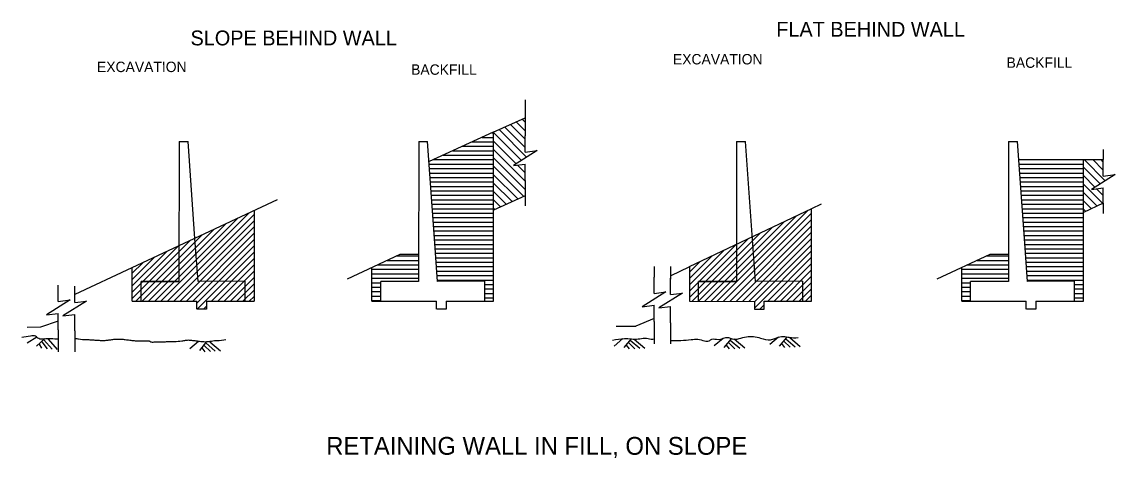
# Model space of a CAD drawing. Extents: x -1666 to -978, y 545 to 809.
# Drawn here: x -1406.5 to -1283.8, y 760.5 to 809.4 of the extents above; entities that cross this region are included whole.
import ezdxf

# ---------------------------------------------------------------- set-up
doc = ezdxf.new("R2010")
doc.units = 0
for name, color, linetype in [('60 Nongeo Data', 7, 'Continuous'), ('pp_PRESENTATION', 7, 'Continuous'), ('rd_EARTHWORK', 7, 'Continuous'), ('rd_EARTHWORK-anno', 7, 'Continuous'), ('rd_EXCAVATION-DITCH', 7, 'Continuous')]:
    doc.layers.add(name, color=color, linetype=linetype)

msp = doc.modelspace()

# ---------------------------------------------------------------- linework, layer by layer
at = {"layer": '60 Nongeo Data'}
for p, q in [((-1366.25, 778.09), (-1366.25, 780.31)), ((-1300.05, 778.09), (-1300.05, 780.31))]:
    msp.add_line(p, q, dxfattribs=at)
at = {"layer": 'pp_PRESENTATION'}
for p, q in [((-1350.03, 800.67), (-1350.03, 796.64)), ((-1350.03, 794.8), (-1350.03, 796.64)), ((-1285.16, 795.11), (-1285.16, 793.96)), ((-1350.03, 791.64), (-1350.03, 793.47)), ((-1285.16, 792.12), (-1285.16, 793.96)), ((-1350.03, 791.64), (-1350.03, 788.8)), ((-1285.16, 788.96), (-1285.16, 790.79)), ((-1285.16, 789.08), (-1285.16, 787.92)), ((-1335.57, 781.97), (-1335.57, 780.79)), ((-1333.72, 781.97), (-1333.72, 780.55)), ((-1335.57, 778.96), (-1335.57, 780.79)), ((-1333.72, 778.84), (-1333.72, 780.67)), ((-1402.46, 778.05), (-1402.46, 779.89)), ((-1400.61, 777.93), (-1400.61, 779.76)), ((-1335.57, 775.79), (-1335.57, 777.63)), ((-1333.72, 775.67), (-1333.72, 777.5)), ((-1402.46, 774.89), (-1402.46, 776.72)), ((-1400.61, 774.76), (-1400.61, 776.59)), ((-1335.57, 775.79), (-1335.57, 773.31)), ((-1333.72, 775.67), (-1333.72, 773.31)), ((-1402.46, 774.89), (-1402.46, 772.4)), ((-1400.61, 774.76), (-1400.61, 772.4)), ((-1404.85, 774.05), (-1405.93, 773.37)), ((-1403.96, 773.89), (-1404.9, 773.04)), ((-1404.61, 773.28), (-1404.34, 772.81)), ((-1404.3, 773.52), (-1403.69, 772.74)), ((-1404.07, 773.76), (-1403.15, 772.71)), ((-1403.6, 773.83), (-1402.58, 772.65)), ((-1386.7, 773.58), (-1387.67, 772.75)), ((-1385.8, 773.55), (-1386.61, 772.57)), ((-1386.08, 773.13), (-1385.37, 772.44)), ((-1385.88, 773.4), (-1384.83, 772.49)), ((-1385.43, 773.53), (-1384.26, 772.51)), ((-1339.07, 773.89), (-1340.04, 773.06)), ((-1338.16, 773.86), (-1338.97, 772.88)), ((-1338.72, 773.16), (-1338.38, 772.73)), ((-1338.45, 773.44), (-1337.73, 772.75)), ((-1338.25, 773.71), (-1337.19, 772.8)), ((-1337.8, 773.84), (-1336.62, 772.82)), ((-1327.84, 773.9), (-1328.82, 773.08)), ((-1326.94, 773.87), (-1327.75, 772.89)), ((-1327.5, 773.17), (-1327.16, 772.74)), ((-1327.23, 773.45), (-1326.51, 772.76)), ((-1327.02, 773.72), (-1325.97, 772.81)), ((-1326.58, 773.86), (-1325.4, 772.84)), ((-1321.62, 774.05), (-1322.59, 773.23)), ((-1320.72, 774.02), (-1321.53, 773.05)), ((-1321.27, 773.33), (-1320.94, 772.9)), ((-1321, 773.61), (-1320.29, 772.92)), ((-1320.8, 773.88), (-1319.75, 772.97)), ((-1320.35, 774.01), (-1319.18, 772.99)), ((-1386.35, 772.85), (-1386.02, 772.42))]:
    msp.add_line(p, q, dxfattribs=at)
for points in [[(-1350.03, 794.8), (-1348.7, 794.97), (-1351.37, 793.3), (-1350.03, 793.47)], [(-1285.16, 792.12), (-1283.83, 792.29), (-1286.49, 790.62), (-1285.16, 790.79)], [(-1402.46, 778.05), (-1401.13, 778.22), (-1403.79, 776.55), (-1402.46, 776.72)], [(-1400.61, 777.93), (-1399.28, 778.09), (-1401.94, 776.43), (-1400.61, 776.59)], [(-1335.57, 778.96), (-1334.24, 779.13), (-1336.9, 777.46), (-1335.57, 777.63)], [(-1333.72, 778.84), (-1332.39, 779), (-1335.06, 777.34), (-1333.72, 777.5)]]:
    msp.add_lwpolyline(points, dxfattribs=at)
at = {"layer": 'rd_EARTHWORK'}
for p, q in [((-1353.63, 797.03), (-1350.03, 798.67)), ((-1353.63, 797.03), (-1360.84, 793.75)), ((-1353.59, 786.18), (-1353.59, 797.06)), ((-1388.9, 796.01), (-1388.91, 780.31)), ((-1388.9, 796.01), (-1387.89, 796.01)), ((-1387.11, 785.12), (-1387.89, 796.01)), ((-1362, 796.01), (-1362.02, 780.31)), ((-1362, 796.01), (-1361, 796.01)), ((-1360.22, 785.12), (-1361, 796.01)), ((-1326.31, 796.01), (-1326.32, 780.31)), ((-1326.31, 796.01), (-1325.31, 796.01)), ((-1324.18, 780.31), (-1325.31, 796.01)), ((-1295.8, 796.01), (-1295.81, 780.31)), ((-1295.8, 796.01), (-1294.8, 796.01)), ((-1294.01, 785.12), (-1294.8, 796.01)), ((-1294.65, 793.96), (-1287.38, 793.96)), ((-1287.4, 793.96), (-1285.16, 793.96)), ((-1287.38, 778.09), (-1287.38, 793.96)), ((-1377.88, 789.45), (-1394.21, 781.82)), ((-1350.03, 789.9), (-1353.59, 788.28)), ((-1285.16, 789.08), (-1287.38, 788.02)), ((-1380.48, 788.24), (-1380.48, 778.09)), ((-1317.89, 788.46), (-1331.63, 781.93)), ((-1317.89, 778.09), (-1317.89, 788.46)), ((-1317.87, 788.47), (-1316.77, 789)), ((-1353.59, 778.09), (-1353.59, 786.28)), ((-1386.76, 780.31), (-1387.11, 785.12)), ((-1359.87, 780.31), (-1360.22, 785.12)), ((-1293.67, 780.31), (-1294.01, 785.12)), ((-1364.1, 783.33), (-1370.03, 780.55)), ((-1362.02, 783.33), (-1364.1, 783.33)), ((-1297.9, 783.33), (-1303.83, 780.55)), ((-1295.82, 783.33), (-1297.9, 783.33)), ((-1394.21, 781.82), (-1400.59, 778.84)), ((-1394.15, 778.09), (-1394.15, 781.85)), ((-1367.25, 778.09), (-1367.26, 781.85)), ((-1333.67, 780.96), (-1331.63, 781.93)), ((-1331.59, 781.95), (-1331.59, 778.09)), ((-1301.05, 778.09), (-1301.05, 781.85)), ((-1393.15, 780.31), (-1388.91, 780.31)), ((-1388.91, 780.31), (-1393.15, 780.31)), ((-1381.48, 780.32), (-1386.76, 780.31)), ((-1381.48, 778.09), (-1381.48, 780.32)), ((-1362.02, 780.31), (-1366.25, 780.31)), ((-1354.58, 780.32), (-1359.87, 780.31)), ((-1354.58, 778.09), (-1354.58, 780.32)), ((-1326.32, 780.31), (-1330.59, 780.31)), ((-1330.56, 780.31), (-1326.32, 780.31)), ((-1318.89, 780.32), (-1324.18, 780.31)), ((-1318.89, 778.09), (-1318.89, 780.32)), ((-1295.81, 780.31), (-1300.05, 780.31)), ((-1288.38, 780.32), (-1293.67, 780.31)), ((-1288.38, 778.09), (-1288.38, 780.32)), ((-1394.15, 778.09), (-1386.9, 778.09)), ((-1392.28, 778.09), (-1386.9, 778.09)), ((-1386.89, 777.18), (-1386.9, 778.09)), ((-1385.81, 778.09), (-1385.81, 777.18)), ((-1385.81, 778.09), (-1380.48, 778.09)), ((-1366.25, 778.09), (-1360, 778.09)), ((-1366.25, 778.09), (-1360, 778.09)), ((-1365.39, 778.09), (-1360, 778.09)), ((-1360, 777.18), (-1360, 778.09)), ((-1358.92, 778.09), (-1354.58, 778.09)), ((-1358.92, 778.09), (-1358.92, 777.18)), ((-1358.92, 778.09), (-1354.58, 778.09)), ((-1331.59, 778.09), (-1324.31, 778.07)), ((-1324.31, 778.07), (-1324.31, 777.18)), ((-1323.22, 777.18), (-1323.22, 778.08)), ((-1323.22, 778.08), (-1319.06, 778.08)), ((-1319.06, 778.08), (-1317.89, 778.09)), ((-1300.05, 778.09), (-1293.8, 778.09)), ((-1300.05, 778.09), (-1293.8, 778.09)), ((-1299.18, 778.09), (-1293.8, 778.09)), ((-1293.8, 777.18), (-1293.8, 778.09)), ((-1292.71, 778.09), (-1288.38, 778.09)), ((-1292.71, 778.09), (-1292.71, 777.18)), ((-1292.71, 778.09), (-1288.38, 778.09)), ((-1385.81, 777.18), (-1386.87, 777.18)), ((-1358.92, 777.18), (-1359.98, 777.18)), ((-1324.31, 777.18), (-1323.22, 777.18)), ((-1292.71, 777.18), (-1293.78, 777.18)), ((-1402.46, 775.85), (-1404.45, 775.18)), ((-1335.57, 776.15), (-1337.61, 775.27)), ((-1404.45, 775.18), (-1405.96, 775.13)), ((-1339.84, 775.27), (-1337.61, 775.27))]:
    msp.add_line(p, q, dxfattribs=at)
for points in [[(-1353.59, 786.19), (-1353.59, 786.19)], [(-1287.38, 786.19), (-1287.38, 786.19)], [(-1367.25, 778.09), (-1366.25, 778.09)], [(-1366.87, 778.66), (-1366.87, 778.66)], [(-1354.59, 778.09), (-1353.59, 778.09)], [(-1301.05, 778.09), (-1300.05, 778.09)], [(-1300.67, 778.66), (-1300.66, 778.66)], [(-1288.38, 778.09), (-1287.38, 778.09)]]:
    msp.add_lwpolyline(points, dxfattribs=at)
for points in [[(-1402.46, 773.82), (-1404.08, 773.84), (-1404.64, 773.89), (-1405, 774.15), (-1405.59, 774.16), (-1406.54, 774.01)], [(-1400.61, 773.91), (-1400.36, 773.9), (-1400.19, 773.86), (-1399.26, 773.78), (-1398.8, 773.76), (-1398.34, 773.73), (-1397.87, 773.7), (-1397.41, 773.68), (-1396.98, 773.71), (-1396.55, 773.77), (-1396.12, 773.82), (-1395.69, 773.84), (-1395.19, 773.81), (-1394.69, 773.75), (-1394.19, 773.69), (-1393.69, 773.64), (-1393.33, 773.63), (-1392.98, 773.64), (-1392.62, 773.65), (-1392.26, 773.64), (-1392.2, 773.62), (-1392.15, 773.58), (-1392.09, 773.54), (-1392.03, 773.52), (-1391.6, 773.52), (-1391.17, 773.52), (-1390.74, 773.53), (-1390.31, 773.55), (-1388.58, 773.63), (-1388.37, 773.66), (-1388.16, 773.7), (-1387.96, 773.73), (-1387.75, 773.73), (-1387.25, 773.68), (-1386.76, 773.62), (-1386.12, 773.55), (-1385.78, 773.55), (-1385.44, 773.59), (-1385.1, 773.64), (-1384.76, 773.68), (-1384.67, 773.68), (-1383.63, 773.79)], [(-1340.25, 773.7), (-1338.89, 773.9), (-1337.36, 773.85), (-1336.62, 773.94), (-1335.89, 773.84), (-1335.57, 773.86)], [(-1333.72, 773.68), (-1331.41, 773.78), (-1330.68, 773.83), (-1329.9, 773.63), (-1329.41, 773.64), (-1329.09, 773.83), (-1328.4, 773.79), (-1327.23, 774.02), (-1326.83, 773.87), (-1325.21, 774.1), (-1323.63, 773.95), (-1322.51, 773.77), (-1322.02, 773.92), (-1321.27, 774.13), (-1320.52, 774.06), (-1320.42, 774.04), (-1319.4, 774)]]:
    msp.add_spline(points, degree=3, dxfattribs=at)
at = {"layer": 'rd_EARTHWORK-anno'}
for p, q in [((-1393.15, 778.09), (-1393.15, 780.31)), ((-1366.25, 778.09), (-1366.25, 780.31)), ((-1330.59, 778.09), (-1330.59, 780.31)), ((-1300.05, 778.09), (-1300.05, 780.31))]:
    msp.add_line(p, q, dxfattribs=at)
at = {"layer": 'rd_EXCAVATION-DITCH'}
for p, q in [((-1350.46, 793.87), (-1353.59, 796.99)), ((-1349.88, 794.23), (-1352.98, 797.33)), ((-1351.04, 793.5), (-1353.59, 796.05)), ((-1350.03, 791.55), (-1353.59, 795.1)), ((-1350.03, 790.61), (-1353.59, 794.16)), ((-1350.2, 789.83), (-1353.59, 793.22)), ((-1350.03, 792.49), (-1350.9, 793.36)), ((-1350.03, 793.44), (-1350.06, 793.47)), ((-1350.86, 789.55), (-1353.59, 792.27)), ((-1351.5, 789.25), (-1353.59, 791.33)), ((-1352.14, 788.94), (-1353.59, 790.39)), ((-1352.78, 788.64), (-1353.59, 789.45)), ((-1353.42, 788.34), (-1353.59, 788.5))]:
    msp.add_line(p, q, dxfattribs=at)
for points in [[(-1350.03, 796.27), (-1351.69, 797.92)], [(-1350.03, 797.21), (-1351.04, 798.21)], [(-1350.03, 798.15), (-1350.39, 798.51)], [(-1354.88, 796.46), (-1353.59, 796.46)], [(-1353.78, 796.96), (-1353.59, 796.96)], [(-1350.03, 795.32), (-1352.34, 797.62)], [(-1357.08, 795.46), (-1353.59, 795.46)], [(-1355.98, 795.96), (-1353.59, 795.96)], [(-1359.27, 794.46), (-1353.59, 794.46)], [(-1358.18, 794.96), (-1353.59, 794.96)], [(-1360.82, 793.46), (-1353.59, 793.46)], [(-1360.78, 792.96), (-1353.59, 792.96)], [(-1360.37, 793.96), (-1353.59, 793.96)], [(-1294.61, 793.46), (-1287.38, 793.46)], [(-1294.58, 792.96), (-1287.38, 792.96)], [(-1285.51, 791.24), (-1287.38, 793.11)], [(-1284.93, 791.6), (-1287.29, 793.96)], [(-1285.16, 792.78), (-1286.34, 793.96)], [(-1285.16, 793.72), (-1285.4, 793.96)], [(-1360.75, 792.46), (-1353.59, 792.46)], [(-1360.71, 791.96), (-1353.59, 791.96)], [(-1294.54, 792.46), (-1287.38, 792.46)], [(-1294.51, 791.96), (-1287.38, 791.96)], [(-1286.09, 790.88), (-1287.38, 792.17)], [(-1360.67, 791.46), (-1353.59, 791.46)], [(-1360.64, 790.96), (-1353.59, 790.96)], [(-1360.6, 790.46), (-1353.59, 790.46)], [(-1294.47, 791.46), (-1287.38, 791.46)], [(-1294.43, 790.96), (-1287.38, 790.96)], [(-1294.4, 790.46), (-1287.38, 790.46)], [(-1285.21, 789.05), (-1287.38, 791.23)], [(-1285.16, 789.95), (-1285.91, 790.7)], [(-1360.57, 789.96), (-1353.59, 789.96)], [(-1360.53, 789.46), (-1353.59, 789.46)], [(-1294.36, 789.96), (-1287.38, 789.96)], [(-1294.33, 789.46), (-1287.38, 789.46)], [(-1285.85, 788.75), (-1287.38, 790.28)], [(-1286.49, 788.45), (-1287.38, 789.34)], [(-1390.93, 778.08), (-1381.02, 787.98)], [(-1360.49, 788.96), (-1353.59, 788.96)], [(-1360.46, 788.46), (-1353.59, 788.46)], [(-1360.42, 787.96), (-1353.59, 787.96)], [(-1328.48, 778.08), (-1318.27, 788.28)], [(-1327.77, 778.08), (-1317.89, 787.96)], [(-1294.29, 788.96), (-1287.38, 788.96)], [(-1294.25, 788.46), (-1287.38, 788.46)], [(-1294.22, 787.96), (-1287.38, 787.96)], [(-1287.13, 788.14), (-1287.38, 788.4)], [(-1392.33, 778.08), (-1383.68, 786.74)], [(-1391.63, 778.08), (-1382.35, 787.36)], [(-1390.2, 778.1), (-1380.48, 787.82)], [(-1389.5, 778.09), (-1380.48, 787.11)], [(-1360.39, 787.46), (-1353.59, 787.46)], [(-1360.35, 786.96), (-1353.59, 786.96)], [(-1329.88, 778.08), (-1320.97, 787)], [(-1329.18, 778.08), (-1319.62, 787.64)], [(-1327.07, 778.07), (-1317.89, 787.25)], [(-1294.18, 787.46), (-1287.38, 787.46)], [(-1294.15, 786.96), (-1287.38, 786.96)], [(-1393.74, 778.09), (-1386.33, 785.5)], [(-1393.04, 778.09), (-1385, 786.12)], [(-1388.79, 778.09), (-1380.48, 786.41)], [(-1388.08, 778.09), (-1380.48, 785.7)], [(-1360.31, 786.46), (-1353.59, 786.46)], [(-1360.28, 785.96), (-1353.59, 785.96)], [(-1360.24, 785.46), (-1353.59, 785.46)], [(-1331.29, 778.09), (-1323.66, 785.72)], [(-1330.59, 778.09), (-1322.32, 786.36)], [(-1326.36, 778.07), (-1317.89, 786.54)], [(-1325.66, 778.07), (-1317.89, 785.84)], [(-1294.11, 786.46), (-1287.38, 786.46)], [(-1294.07, 785.96), (-1287.38, 785.96)], [(-1294.04, 785.46), (-1287.38, 785.46)], [(-1394.15, 778.39), (-1387.66, 784.88)], [(-1394.15, 779.1), (-1388.98, 784.26)], [(-1387.37, 778.1), (-1380.48, 784.99)], [(-1386.89, 777.87), (-1380.48, 784.28)], [(-1360.21, 784.96), (-1353.59, 784.96)], [(-1360.17, 784.46), (-1353.59, 784.46)], [(-1331.59, 778.5), (-1325.01, 785.08)], [(-1331.59, 779.21), (-1326.36, 784.44)], [(-1324.95, 778.07), (-1317.89, 785.13)], [(-1324.31, 778.01), (-1317.89, 784.42)], [(-1294, 784.96), (-1287.38, 784.96)], [(-1293.97, 784.46), (-1287.38, 784.46)], [(-1394.15, 779.81), (-1390.31, 783.64)], [(-1394.15, 780.51), (-1391.64, 783.02)], [(-1386.87, 777.18), (-1380.48, 783.58)], [(-1364.47, 783.16), (-1362.02, 783.16)], [(-1360.13, 783.96), (-1353.59, 783.96)], [(-1360.1, 783.46), (-1353.59, 783.46)], [(-1360.06, 782.96), (-1353.59, 782.96)], [(-1331.59, 779.91), (-1327.71, 783.8)], [(-1331.59, 780.62), (-1329.05, 783.16)], [(-1324.31, 777.3), (-1317.89, 783.72)], [(-1322.82, 778.08), (-1317.89, 783.01)], [(-1298.26, 783.16), (-1295.81, 783.16)], [(-1293.93, 783.96), (-1287.38, 783.96)], [(-1293.89, 783.46), (-1287.38, 783.46)], [(-1293.86, 782.96), (-1287.38, 782.96)], [(-1394.15, 781.22), (-1392.96, 782.4)], [(-1385.26, 778.08), (-1380.48, 782.87)], [(-1384.56, 778.08), (-1380.48, 782.16)], [(-1366.59, 782.16), (-1362.02, 782.16)], [(-1365.52, 782.66), (-1362.02, 782.66)], [(-1360.03, 782.46), (-1353.59, 782.46)], [(-1359.99, 781.96), (-1353.59, 781.96)], [(-1331.59, 781.33), (-1330.4, 782.52)], [(-1322.11, 778.08), (-1317.89, 782.3)], [(-1300.39, 782.16), (-1295.81, 782.16)], [(-1299.32, 782.66), (-1295.81, 782.66)], [(-1293.82, 782.46), (-1287.38, 782.46)], [(-1293.79, 781.96), (-1287.38, 781.96)], [(-1383.83, 778.1), (-1380.48, 781.46)], [(-1383.12, 778.1), (-1380.48, 780.75)], [(-1367.26, 781.66), (-1362.02, 781.66)], [(-1367.26, 781.16), (-1362.02, 781.16)], [(-1367.26, 780.66), (-1362.02, 780.66)], [(-1359.95, 781.46), (-1353.59, 781.46)], [(-1359.92, 780.96), (-1353.59, 780.96)], [(-1321.4, 778.08), (-1317.89, 781.59)], [(-1320.7, 778.08), (-1317.89, 780.89)], [(-1301.05, 781.66), (-1295.81, 781.66)], [(-1301.05, 781.16), (-1295.81, 781.16)], [(-1301.05, 780.66), (-1295.81, 780.66)], [(-1293.75, 781.46), (-1287.38, 781.46)], [(-1293.71, 780.96), (-1287.38, 780.96)], [(-1382.42, 778.1), (-1380.48, 780.04)], [(-1381.7, 778.11), (-1380.48, 779.33)], [(-1367.26, 780.16), (-1366.25, 780.16)], [(-1367.26, 779.66), (-1366.25, 779.66)], [(-1359.88, 780.46), (-1353.59, 780.46)], [(-1354.58, 779.96), (-1353.59, 779.96)], [(-1354.58, 779.46), (-1353.59, 779.46)], [(-1319.99, 778.08), (-1317.89, 780.18)], [(-1319.28, 778.08), (-1317.89, 779.47)], [(-1301.05, 780.16), (-1300.05, 780.16)], [(-1301.05, 779.66), (-1300.05, 779.66)], [(-1293.68, 780.46), (-1287.38, 780.46)], [(-1288.38, 779.96), (-1287.38, 779.96)], [(-1288.38, 779.46), (-1287.38, 779.46)], [(-1381.01, 778.09), (-1380.48, 778.63)], [(-1367.26, 779.16), (-1366.25, 779.16)], [(-1367.26, 778.66), (-1366.25, 778.66)], [(-1367.26, 778.16), (-1366.25, 778.16)], [(-1354.58, 778.96), (-1353.59, 778.96)], [(-1354.58, 778.46), (-1353.59, 778.46)], [(-1318.57, 778.09), (-1317.89, 778.77)], [(-1301.05, 779.16), (-1300.05, 779.16)], [(-1301.05, 778.66), (-1300.05, 778.66)], [(-1301.05, 778.16), (-1300.05, 778.16)], [(-1288.38, 778.96), (-1287.38, 778.96)], [(-1288.38, 778.46), (-1287.38, 778.46)], [(-1386.17, 777.18), (-1385.81, 777.54)], [(-1323.72, 777.18), (-1323.22, 777.68)]]:
    msp.add_lwpolyline(points, dxfattribs=at)

# ---------------------------------------------------------------- texts
at = {"layer": 'rd_EARTHWORK-anno'}
for s, height, p in [('FLAT BEHIND WALL', 1.6667, (-1321.86, 807.75)), ('SLOPE BEHIND WALL', 1.6667, (-1387.61, 806.78)), ('RETAINING WALL IN FILL, ON SLOPE', 2, (-1372.38, 760.86))]:
    msp.add_text(s, height=height, dxfattribs=at).set_placement(p)
for s, p in [('EXCAVATION', (-1333.46, 804.64)), ('BACKFILL', (-1296.01, 804.26)), ('EXCAVATION', (-1398.11, 803.78)), ('BACKFILL', (-1362.85, 803.48))]:
    msp.add_text(s, height=1.167, rotation=0.0168, dxfattribs=at).set_placement(p)

doc.saveas('drawing.dxf')
